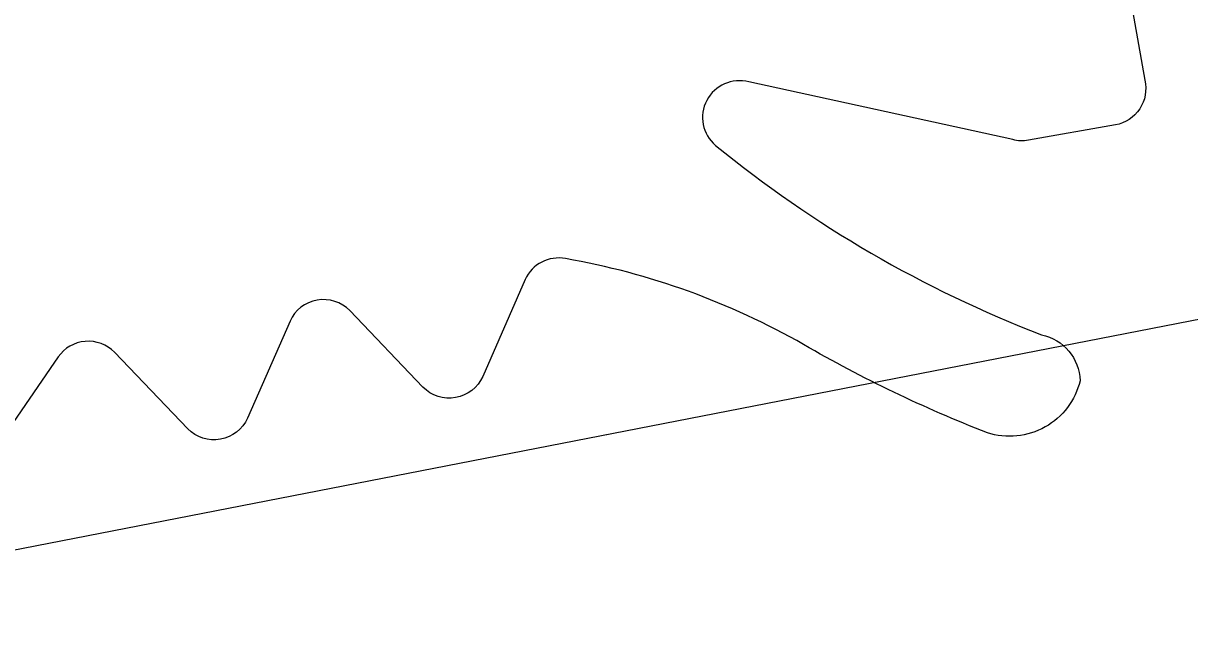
# Model space of a CAD drawing. Header units: millimetres. Extents: x -8417289 to 9420486, y 0 to 166066.
# Drawn here: x -196541.79 to -196532.11, y 105963.93 to 105969.03 of the extents above; entities that cross this region are included whole.
import ezdxf
from ezdxf import colors
from ezdxf.entities.mleader import LeaderData, LeaderLine
from ezdxf.math import Vec2, Vec3

# ---------------------------------------------------------------- set-up
doc = ezdxf.new("R2010")
doc.units = ezdxf.units.MM
doc.header["$MEASUREMENT"] = 0
doc.layers.get('0').update_dxf_attribs({"color": 250, "lineweight": 9})
for name, color, linetype, lineweight in [('_АР ТЕКСТ', 250, 'Continuous', 25), ('АР_Размеры', 175, 'Continuous', 9), ('АР_Сущ Несущая стена', 216, 'Continuous', 30)]:
    doc.layers.add(name, color=color, linetype=linetype, lineweight=lineweight)
doc.styles.add('ISOCPEUR', font='isocpeur.TTF')

# ---------------------------------------------------------------- blocks, each defined once
blk = doc.blocks.new('_DotSmall')
at = {"color": 0, "linetype": 'ByBlock', "const_width": 0.5}
blk.add_lwpolyline([(-0.0625, 0, 1), (0.0625, 0, 1)], format="xyb", close=True, dxfattribs=at)

msp = doc.modelspace()

# ---------------------------------------------------------------- linework, layer by layer
at = {"layer": 'АР_Размеры', "color": 5, "ltscale": 150}
msp.add_line((-194483.9919, 106365.9535), (-196545.1886, 105964.0043), dxfattribs=at)
msp.add_line((-194483.9919, 106365.9535), (-196545.1886, 105964.0043), dxfattribs=at)
msp.add_line((-194483.9919, 106365.9535), (-196545.1886, 105964.0043), dxfattribs=at)
msp.add_line((-194483.9919, 106365.9535), (-196545.1886, 105964.0043), dxfattribs=at)
msp.add_line((-194483.9919, 106365.9535), (-196545.1886, 105964.0043), dxfattribs=at)
msp.add_line((-194483.9919, 106365.9535), (-196545.1886, 105964.0043), dxfattribs=at)
msp.add_line((-194483.9919, 106365.9535), (-196545.1886, 105964.0043), dxfattribs=at)
msp.add_line((-194483.9919, 106365.9535), (-196545.1886, 105964.0043), dxfattribs=at)
msp.add_line((-194483.9919, 106365.9535), (-196545.1886, 105964.0043), dxfattribs=at)
msp.add_line((-194483.9919, 106365.9535), (-196545.1886, 105964.0043), dxfattribs=at)
msp.add_line((-194483.9919, 106365.9535), (-196545.1886, 105964.0043), dxfattribs=at)
msp.add_line((-194483.9919, 106365.9535), (-196545.1886, 105964.0043), dxfattribs=at)
msp.add_line((-194483.9919, 106365.9535), (-196545.1886, 105964.0043), dxfattribs=at)
msp.add_line((-194483.9919, 106365.9535), (-196545.1886, 105964.0043), dxfattribs=at)
msp.add_line((-194483.9919, 106365.9535), (-196545.1886, 105964.0043), dxfattribs=at)
msp.add_line((-194483.9919, 106365.9535), (-196545.1886, 105964.0043), dxfattribs=at)
msp.add_line((-194483.9919, 106365.9535), (-196545.1886, 105964.0043), dxfattribs=at)
msp.add_line((-194483.9919, 106365.9535), (-196545.1886, 105964.0043), dxfattribs=at)
msp.add_line((-194483.9919, 106365.9535), (-196545.1886, 105964.0043), dxfattribs=at)
msp.add_line((-194483.9919, 106365.9535), (-196545.1886, 105964.0043), dxfattribs=at)
msp.add_line((-194483.9919, 106365.9535), (-196545.1886, 105964.0043), dxfattribs=at)
msp.add_line((-194483.9919, 106365.9535), (-196545.1886, 105964.0043), dxfattribs=at)
msp.add_line((-194483.9919, 106365.9535), (-196545.1886, 105964.0043), dxfattribs=at)
msp.add_line((-194483.9919, 106365.9535), (-196545.1886, 105964.0043), dxfattribs=at)
msp.add_line((-194483.9919, 106365.9535), (-196545.1886, 105964.0043), dxfattribs=at)
msp.add_line((-194483.9919, 106365.9535), (-196545.1886, 105964.0043), dxfattribs=at)
msp.add_line((-194483.9919, 106365.9535), (-196545.1886, 105964.0043), dxfattribs=at)
msp.add_line((-194483.9919, 106365.9535), (-196545.1886, 105964.0043), dxfattribs=at)
msp.add_line((-194483.9919, 106365.9535), (-196545.1886, 105964.0043), dxfattribs=at)
msp.add_line((-194483.9919, 106365.9535), (-196545.1886, 105964.0043), dxfattribs=at)
msp.add_line((-194483.9919, 106365.9535), (-196545.1886, 105964.0043), dxfattribs=at)
msp.add_line((-194483.9919, 106365.9535), (-196545.1886, 105964.0043), dxfattribs=at)
msp.add_line((-194483.9919, 106365.9535), (-196545.1886, 105964.0043), dxfattribs=at)
msp.add_line((-194483.9919, 106365.9535), (-196545.1886, 105964.0043), dxfattribs=at)
msp.add_line((-194483.9919, 106365.9535), (-196545.1886, 105964.0043), dxfattribs=at)
msp.add_line((-194483.9919, 106365.9535), (-196545.1886, 105964.0043), dxfattribs=at)
msp.add_line((-194483.9919, 106365.9535), (-196545.1886, 105964.0043), dxfattribs=at)
msp.add_line((-194483.9919, 106365.9535), (-196545.1886, 105964.0043), dxfattribs=at)
msp.add_line((-194483.9919, 106365.9535), (-196545.1886, 105964.0043), dxfattribs=at)
msp.add_line((-194483.9919, 106365.9535), (-196545.1886, 105964.0043), dxfattribs=at)
msp.add_line((-194483.9919, 106365.9535), (-196545.1886, 105964.0043), dxfattribs=at)
msp.add_line((-194483.9919, 106365.9535), (-196545.1886, 105964.0043), dxfattribs=at)
msp.add_line((-194483.9919, 106365.9535), (-196545.1886, 105964.0043), dxfattribs=at)
msp.add_line((-194483.9919, 106365.9535), (-196545.1886, 105964.0043), dxfattribs=at)
msp.add_line((-194483.9919, 106365.9535), (-196545.1886, 105964.0043), dxfattribs=at)
msp.add_line((-194483.9919, 106365.9535), (-196545.1886, 105964.0043), dxfattribs=at)
msp.add_line((-194483.9919, 106365.9535), (-196545.1886, 105964.0043), dxfattribs=at)
msp.add_line((-194483.9919, 106365.9535), (-196545.1886, 105964.0043), dxfattribs=at)
msp.add_line((-194483.9919, 106365.9535), (-196545.1886, 105964.0043), dxfattribs=at)
msp.add_line((-194483.9919, 106365.9535), (-196545.1886, 105964.0043), dxfattribs=at)
msp.add_line((-194483.9919, 106365.9535), (-196545.1886, 105964.0043), dxfattribs=at)
msp.add_line((-194483.9919, 106365.9535), (-196545.1886, 105964.0043), dxfattribs=at)
msp.add_line((-194483.9919, 106365.9535), (-196545.1886, 105964.0043), dxfattribs=at)
msp.add_line((-194483.9919, 106365.9535), (-196545.1886, 105964.0043), dxfattribs=at)
msp.add_line((-194483.9919, 106365.9535), (-196545.1886, 105964.0043), dxfattribs=at)
msp.add_line((-194483.9919, 106365.9535), (-196545.1886, 105964.0043), dxfattribs=at)
msp.add_line((-194483.9919, 106365.9535), (-196545.1886, 105964.0043), dxfattribs=at)
msp.add_line((-194483.9919, 106365.9535), (-196545.1886, 105964.0043), dxfattribs=at)
at = {"layer": 'АР_Размеры', "color": 5, "lineweight": 0, "ltscale": 100, "transparency": 33554687}
msp.add_lwpolyline([(-196533.741, 105975.6378), (-196532.4856, 105968.5548, -0.430028), (-196532.7294, 105968.1841), (-196533.4497, 105968.0564, -0.109814), (-196533.5815, 105968.0621), (-196535.7713, 105968.5407, 0.800036), (-196536.0472, 105968.0139, 0.079083), (-196533.3425, 105966.441, -0.348803), (-196533.0221, 105966.0599, -0.436125), (-196533.7921, 105965.6278, -0.038423), (-196535.3162, 105966.3603, 0.086853), (-196537.2917, 105967.0742, 0.346763), (-196537.6265, 105966.9002), (-196537.979, 105966.0947, -0.527877), (-196538.4746, 105966.0069), (-196539.0825, 105966.6421, 0.527877), (-196539.5781, 105966.5543), (-196539.9306, 105965.7488, -0.527877), (-196540.4262, 105965.661), (-196541.0341, 105966.2962, 0.469739), (-196541.5017, 105966.2576), (-196542.5579, 105964.7182, -0.667984)], format="xyb", dxfattribs=at)
msp.add_lwpolyline([(-196533.741, 105975.6378), (-196532.4856, 105968.5548, -0.430028), (-196532.7294, 105968.1841), (-196533.4497, 105968.0564, -0.109814), (-196533.5815, 105968.0621), (-196535.7713, 105968.5407, 0.800036), (-196536.0472, 105968.0139, 0.079083), (-196533.3425, 105966.441, -0.348803), (-196533.0221, 105966.0599, -0.436125), (-196533.7921, 105965.6278, -0.038423), (-196535.3162, 105966.3603, 0.086853), (-196537.2917, 105967.0742, 0.346763), (-196537.6265, 105966.9002), (-196537.979, 105966.0947, -0.527877), (-196538.4746, 105966.0069), (-196539.0825, 105966.6421, 0.527877), (-196539.5781, 105966.5543), (-196539.9306, 105965.7488, -0.527877), (-196540.4262, 105965.661), (-196541.0341, 105966.2962, 0.469739), (-196541.5017, 105966.2576), (-196542.5579, 105964.7182, -0.667984)], format="xyb", dxfattribs=at)
msp.add_lwpolyline([(-196533.741, 105975.6378), (-196532.4856, 105968.5548, -0.430028), (-196532.7294, 105968.1841), (-196533.4497, 105968.0564, -0.109814), (-196533.5815, 105968.0621), (-196535.7713, 105968.5407, 0.800036), (-196536.0472, 105968.0139, 0.079083), (-196533.3425, 105966.441, -0.348803), (-196533.0221, 105966.0599, -0.436125), (-196533.7921, 105965.6278, -0.038423), (-196535.3162, 105966.3603, 0.086853), (-196537.2917, 105967.0742, 0.346763), (-196537.6265, 105966.9002), (-196537.979, 105966.0947, -0.527877), (-196538.4746, 105966.0069), (-196539.0825, 105966.6421, 0.527877), (-196539.5781, 105966.5543), (-196539.9306, 105965.7488, -0.527877), (-196540.4262, 105965.661), (-196541.0341, 105966.2962, 0.469739), (-196541.5017, 105966.2576), (-196542.5579, 105964.7182, -0.667984)], format="xyb", dxfattribs=at)
msp.add_lwpolyline([(-196533.741, 105975.6378), (-196532.4856, 105968.5548, -0.430028), (-196532.7294, 105968.1841), (-196533.4497, 105968.0564, -0.109814), (-196533.5815, 105968.0621), (-196535.7713, 105968.5407, 0.800036), (-196536.0472, 105968.0139, 0.079083), (-196533.3425, 105966.441, -0.348803), (-196533.0221, 105966.0599, -0.436125), (-196533.7921, 105965.6278, -0.038423), (-196535.3162, 105966.3603, 0.086853), (-196537.2917, 105967.0742, 0.346763), (-196537.6265, 105966.9002), (-196537.979, 105966.0947, -0.527877), (-196538.4746, 105966.0069), (-196539.0825, 105966.6421, 0.527877), (-196539.5781, 105966.5543), (-196539.9306, 105965.7488, -0.527877), (-196540.4262, 105965.661), (-196541.0341, 105966.2962, 0.469739), (-196541.5017, 105966.2576), (-196542.5579, 105964.7182, -0.667984)], format="xyb", dxfattribs=at)
msp.add_lwpolyline([(-196533.741, 105975.6378), (-196532.4856, 105968.5548, -0.430028), (-196532.7294, 105968.1841), (-196533.4497, 105968.0564, -0.109814), (-196533.5815, 105968.0621), (-196535.7713, 105968.5407, 0.800036), (-196536.0472, 105968.0139, 0.079083), (-196533.3425, 105966.441, -0.348803), (-196533.0221, 105966.0599, -0.436125), (-196533.7921, 105965.6278, -0.038423), (-196535.3162, 105966.3603, 0.086853), (-196537.2917, 105967.0742, 0.346763), (-196537.6265, 105966.9002), (-196537.979, 105966.0947, -0.527877), (-196538.4746, 105966.0069), (-196539.0825, 105966.6421, 0.527877), (-196539.5781, 105966.5543), (-196539.9306, 105965.7488, -0.527877), (-196540.4262, 105965.661), (-196541.0341, 105966.2962, 0.469739), (-196541.5017, 105966.2576), (-196542.5579, 105964.7182, -0.667984)], format="xyb", dxfattribs=at)
msp.add_lwpolyline([(-196533.741, 105975.6378), (-196532.4856, 105968.5548, -0.430028), (-196532.7294, 105968.1841), (-196533.4497, 105968.0564, -0.109814), (-196533.5815, 105968.0621), (-196535.7713, 105968.5407, 0.800036), (-196536.0472, 105968.0139, 0.079083), (-196533.3425, 105966.441, -0.348803), (-196533.0221, 105966.0599, -0.436125), (-196533.7921, 105965.6278, -0.038423), (-196535.3162, 105966.3603, 0.086853), (-196537.2917, 105967.0742, 0.346763), (-196537.6265, 105966.9002), (-196537.979, 105966.0947, -0.527877), (-196538.4746, 105966.0069), (-196539.0825, 105966.6421, 0.527877), (-196539.5781, 105966.5543), (-196539.9306, 105965.7488, -0.527877), (-196540.4262, 105965.661), (-196541.0341, 105966.2962, 0.469739), (-196541.5017, 105966.2576), (-196542.5579, 105964.7182, -0.667984)], format="xyb", dxfattribs=at)
msp.add_lwpolyline([(-196533.741, 105975.6378), (-196532.4856, 105968.5548, -0.430028), (-196532.7294, 105968.1841), (-196533.4497, 105968.0564, -0.109814), (-196533.5815, 105968.0621), (-196535.7713, 105968.5407, 0.800036), (-196536.0472, 105968.0139, 0.079083), (-196533.3425, 105966.441, -0.348803), (-196533.0221, 105966.0599, -0.436125), (-196533.7921, 105965.6278, -0.038423), (-196535.3162, 105966.3603, 0.086853), (-196537.2917, 105967.0742, 0.346763), (-196537.6265, 105966.9002), (-196537.979, 105966.0947, -0.527877), (-196538.4746, 105966.0069), (-196539.0825, 105966.6421, 0.527877), (-196539.5781, 105966.5543), (-196539.9306, 105965.7488, -0.527877), (-196540.4262, 105965.661), (-196541.0341, 105966.2962, 0.469739), (-196541.5017, 105966.2576), (-196542.5579, 105964.7182, -0.667984)], format="xyb", dxfattribs=at)
msp.add_lwpolyline([(-196533.741, 105975.6378), (-196532.4856, 105968.5548, -0.430028), (-196532.7294, 105968.1841), (-196533.4497, 105968.0564, -0.109814), (-196533.5815, 105968.0621), (-196535.7713, 105968.5407, 0.800036), (-196536.0472, 105968.0139, 0.079083), (-196533.3425, 105966.441, -0.348803), (-196533.0221, 105966.0599, -0.436125), (-196533.7921, 105965.6278, -0.038423), (-196535.3162, 105966.3603, 0.086853), (-196537.2917, 105967.0742, 0.346763), (-196537.6265, 105966.9002), (-196537.979, 105966.0947, -0.527877), (-196538.4746, 105966.0069), (-196539.0825, 105966.6421, 0.527877), (-196539.5781, 105966.5543), (-196539.9306, 105965.7488, -0.527877), (-196540.4262, 105965.661), (-196541.0341, 105966.2962, 0.469739), (-196541.5017, 105966.2576), (-196542.5579, 105964.7182, -0.667984)], format="xyb", dxfattribs=at)
msp.add_lwpolyline([(-196533.741, 105975.6378), (-196532.4856, 105968.5548, -0.430028), (-196532.7294, 105968.1841), (-196533.4497, 105968.0564, -0.109814), (-196533.5815, 105968.0621), (-196535.7713, 105968.5407, 0.800036), (-196536.0472, 105968.0139, 0.079083), (-196533.3425, 105966.441, -0.348803), (-196533.0221, 105966.0599, -0.436125), (-196533.7921, 105965.6278, -0.038423), (-196535.3162, 105966.3603, 0.086853), (-196537.2917, 105967.0742, 0.346763), (-196537.6265, 105966.9002), (-196537.979, 105966.0947, -0.527877), (-196538.4746, 105966.0069), (-196539.0825, 105966.6421, 0.527877), (-196539.5781, 105966.5543), (-196539.9306, 105965.7488, -0.527877), (-196540.4262, 105965.661), (-196541.0341, 105966.2962, 0.469739), (-196541.5017, 105966.2576), (-196542.5579, 105964.7182, -0.667984)], format="xyb", dxfattribs=at)
msp.add_lwpolyline([(-196533.741, 105975.6378), (-196532.4856, 105968.5548, -0.430028), (-196532.7294, 105968.1841), (-196533.4497, 105968.0564, -0.109814), (-196533.5815, 105968.0621), (-196535.7713, 105968.5407, 0.800036), (-196536.0472, 105968.0139, 0.079083), (-196533.3425, 105966.441, -0.348803), (-196533.0221, 105966.0599, -0.436125), (-196533.7921, 105965.6278, -0.038423), (-196535.3162, 105966.3603, 0.086853), (-196537.2917, 105967.0742, 0.346763), (-196537.6265, 105966.9002), (-196537.979, 105966.0947, -0.527877), (-196538.4746, 105966.0069), (-196539.0825, 105966.6421, 0.527877), (-196539.5781, 105966.5543), (-196539.9306, 105965.7488, -0.527877), (-196540.4262, 105965.661), (-196541.0341, 105966.2962, 0.469739), (-196541.5017, 105966.2576), (-196542.5579, 105964.7182, -0.667984)], format="xyb", dxfattribs=at)
msp.add_lwpolyline([(-196533.741, 105975.6378), (-196532.4856, 105968.5548, -0.430028), (-196532.7294, 105968.1841), (-196533.4497, 105968.0564, -0.109814), (-196533.5815, 105968.0621), (-196535.7713, 105968.5407, 0.800036), (-196536.0472, 105968.0139, 0.079083), (-196533.3425, 105966.441, -0.348803), (-196533.0221, 105966.0599, -0.436125), (-196533.7921, 105965.6278, -0.038423), (-196535.3162, 105966.3603, 0.086853), (-196537.2917, 105967.0742, 0.346763), (-196537.6265, 105966.9002), (-196537.979, 105966.0947, -0.527877), (-196538.4746, 105966.0069), (-196539.0825, 105966.6421, 0.527877), (-196539.5781, 105966.5543), (-196539.9306, 105965.7488, -0.527877), (-196540.4262, 105965.661), (-196541.0341, 105966.2962, 0.469739), (-196541.5017, 105966.2576), (-196542.5579, 105964.7182, -0.667984)], format="xyb", dxfattribs=at)
msp.add_lwpolyline([(-196533.741, 105975.6378), (-196532.4856, 105968.5548, -0.430028), (-196532.7294, 105968.1841), (-196533.4497, 105968.0564, -0.109814), (-196533.5815, 105968.0621), (-196535.7713, 105968.5407, 0.800036), (-196536.0472, 105968.0139, 0.079083), (-196533.3425, 105966.441, -0.348803), (-196533.0221, 105966.0599, -0.436125), (-196533.7921, 105965.6278, -0.038423), (-196535.3162, 105966.3603, 0.086853), (-196537.2917, 105967.0742, 0.346763), (-196537.6265, 105966.9002), (-196537.979, 105966.0947, -0.527877), (-196538.4746, 105966.0069), (-196539.0825, 105966.6421, 0.527877), (-196539.5781, 105966.5543), (-196539.9306, 105965.7488, -0.527877), (-196540.4262, 105965.661), (-196541.0341, 105966.2962, 0.469739), (-196541.5017, 105966.2576), (-196542.5579, 105964.7182, -0.667984)], format="xyb", dxfattribs=at)
msp.add_lwpolyline([(-196533.741, 105975.6378), (-196532.4856, 105968.5548, -0.430028), (-196532.7294, 105968.1841), (-196533.4497, 105968.0564, -0.109814), (-196533.5815, 105968.0621), (-196535.7713, 105968.5407, 0.800036), (-196536.0472, 105968.0139, 0.079083), (-196533.3425, 105966.441, -0.348803), (-196533.0221, 105966.0599, -0.436125), (-196533.7921, 105965.6278, -0.038423), (-196535.3162, 105966.3603, 0.086853), (-196537.2917, 105967.0742, 0.346763), (-196537.6265, 105966.9002), (-196537.979, 105966.0947, -0.527877), (-196538.4746, 105966.0069), (-196539.0825, 105966.6421, 0.527877), (-196539.5781, 105966.5543), (-196539.9306, 105965.7488, -0.527877), (-196540.4262, 105965.661), (-196541.0341, 105966.2962, 0.469739), (-196541.5017, 105966.2576), (-196542.5579, 105964.7182, -0.667984)], format="xyb", dxfattribs=at)
msp.add_lwpolyline([(-196533.741, 105975.6378), (-196532.4856, 105968.5548, -0.430028), (-196532.7294, 105968.1841), (-196533.4497, 105968.0564, -0.109814), (-196533.5815, 105968.0621), (-196535.7713, 105968.5407, 0.800036), (-196536.0472, 105968.0139, 0.079083), (-196533.3425, 105966.441, -0.348803), (-196533.0221, 105966.0599, -0.436125), (-196533.7921, 105965.6278, -0.038423), (-196535.3162, 105966.3603, 0.086853), (-196537.2917, 105967.0742, 0.346763), (-196537.6265, 105966.9002), (-196537.979, 105966.0947, -0.527877), (-196538.4746, 105966.0069), (-196539.0825, 105966.6421, 0.527877), (-196539.5781, 105966.5543), (-196539.9306, 105965.7488, -0.527877), (-196540.4262, 105965.661), (-196541.0341, 105966.2962, 0.469739), (-196541.5017, 105966.2576), (-196542.5579, 105964.7182, -0.667984)], format="xyb", dxfattribs=at)
msp.add_lwpolyline([(-196533.741, 105975.6378), (-196532.4856, 105968.5548, -0.430028), (-196532.7294, 105968.1841), (-196533.4497, 105968.0564, -0.109814), (-196533.5815, 105968.0621), (-196535.7713, 105968.5407, 0.800036), (-196536.0472, 105968.0139, 0.079083), (-196533.3425, 105966.441, -0.348803), (-196533.0221, 105966.0599, -0.436125), (-196533.7921, 105965.6278, -0.038423), (-196535.3162, 105966.3603, 0.086853), (-196537.2917, 105967.0742, 0.346763), (-196537.6265, 105966.9002), (-196537.979, 105966.0947, -0.527877), (-196538.4746, 105966.0069), (-196539.0825, 105966.6421, 0.527877), (-196539.5781, 105966.5543), (-196539.9306, 105965.7488, -0.527877), (-196540.4262, 105965.661), (-196541.0341, 105966.2962, 0.469739), (-196541.5017, 105966.2576), (-196542.5579, 105964.7182, -0.667984)], format="xyb", dxfattribs=at)
msp.add_lwpolyline([(-196533.741, 105975.6378), (-196532.4856, 105968.5548, -0.430028), (-196532.7294, 105968.1841), (-196533.4497, 105968.0564, -0.109814), (-196533.5815, 105968.0621), (-196535.7713, 105968.5407, 0.800036), (-196536.0472, 105968.0139, 0.079083), (-196533.3425, 105966.441, -0.348803), (-196533.0221, 105966.0599, -0.436125), (-196533.7921, 105965.6278, -0.038423), (-196535.3162, 105966.3603, 0.086853), (-196537.2917, 105967.0742, 0.346763), (-196537.6265, 105966.9002), (-196537.979, 105966.0947, -0.527877), (-196538.4746, 105966.0069), (-196539.0825, 105966.6421, 0.527877), (-196539.5781, 105966.5543), (-196539.9306, 105965.7488, -0.527877), (-196540.4262, 105965.661), (-196541.0341, 105966.2962, 0.469739), (-196541.5017, 105966.2576), (-196542.5579, 105964.7182, -0.667984)], format="xyb", dxfattribs=at)
msp.add_lwpolyline([(-196533.741, 105975.6378), (-196532.4856, 105968.5548, -0.430028), (-196532.7294, 105968.1841), (-196533.4497, 105968.0564, -0.109814), (-196533.5815, 105968.0621), (-196535.7713, 105968.5407, 0.800036), (-196536.0472, 105968.0139, 0.079083), (-196533.3425, 105966.441, -0.348803), (-196533.0221, 105966.0599, -0.436125), (-196533.7921, 105965.6278, -0.038423), (-196535.3162, 105966.3603, 0.086853), (-196537.2917, 105967.0742, 0.346763), (-196537.6265, 105966.9002), (-196537.979, 105966.0947, -0.527877), (-196538.4746, 105966.0069), (-196539.0825, 105966.6421, 0.527877), (-196539.5781, 105966.5543), (-196539.9306, 105965.7488, -0.527877), (-196540.4262, 105965.661), (-196541.0341, 105966.2962, 0.469739), (-196541.5017, 105966.2576), (-196542.5579, 105964.7182, -0.667984)], format="xyb", dxfattribs=at)
msp.add_lwpolyline([(-196533.741, 105975.6378), (-196532.4856, 105968.5548, -0.430028), (-196532.7294, 105968.1841), (-196533.4497, 105968.0564, -0.109814), (-196533.5815, 105968.0621), (-196535.7713, 105968.5407, 0.800036), (-196536.0472, 105968.0139, 0.079083), (-196533.3425, 105966.441, -0.348803), (-196533.0221, 105966.0599, -0.436125), (-196533.7921, 105965.6278, -0.038423), (-196535.3162, 105966.3603, 0.086853), (-196537.2917, 105967.0742, 0.346763), (-196537.6265, 105966.9002), (-196537.979, 105966.0947, -0.527877), (-196538.4746, 105966.0069), (-196539.0825, 105966.6421, 0.527877), (-196539.5781, 105966.5543), (-196539.9306, 105965.7488, -0.527877), (-196540.4262, 105965.661), (-196541.0341, 105966.2962, 0.469739), (-196541.5017, 105966.2576), (-196542.5579, 105964.7182, -0.667984)], format="xyb", dxfattribs=at)
msp.add_lwpolyline([(-196533.741, 105975.6378), (-196532.4856, 105968.5548, -0.430028), (-196532.7294, 105968.1841), (-196533.4497, 105968.0564, -0.109814), (-196533.5815, 105968.0621), (-196535.7713, 105968.5407, 0.800036), (-196536.0472, 105968.0139, 0.079083), (-196533.3425, 105966.441, -0.348803), (-196533.0221, 105966.0599, -0.436125), (-196533.7921, 105965.6278, -0.038423), (-196535.3162, 105966.3603, 0.086853), (-196537.2917, 105967.0742, 0.346763), (-196537.6265, 105966.9002), (-196537.979, 105966.0947, -0.527877), (-196538.4746, 105966.0069), (-196539.0825, 105966.6421, 0.527877), (-196539.5781, 105966.5543), (-196539.9306, 105965.7488, -0.527877), (-196540.4262, 105965.661), (-196541.0341, 105966.2962, 0.469739), (-196541.5017, 105966.2576), (-196542.5579, 105964.7182, -0.667984)], format="xyb", dxfattribs=at)
msp.add_lwpolyline([(-196533.741, 105975.6378), (-196532.4856, 105968.5548, -0.430028), (-196532.7294, 105968.1841), (-196533.4497, 105968.0564, -0.109814), (-196533.5815, 105968.0621), (-196535.7713, 105968.5407, 0.800036), (-196536.0472, 105968.0139, 0.079083), (-196533.3425, 105966.441, -0.348803), (-196533.0221, 105966.0599, -0.436125), (-196533.7921, 105965.6278, -0.038423), (-196535.3162, 105966.3603, 0.086853), (-196537.2917, 105967.0742, 0.346763), (-196537.6265, 105966.9002), (-196537.979, 105966.0947, -0.527877), (-196538.4746, 105966.0069), (-196539.0825, 105966.6421, 0.527877), (-196539.5781, 105966.5543), (-196539.9306, 105965.7488, -0.527877), (-196540.4262, 105965.661), (-196541.0341, 105966.2962, 0.469739), (-196541.5017, 105966.2576), (-196542.5579, 105964.7182, -0.667984)], format="xyb", dxfattribs=at)
msp.add_lwpolyline([(-196533.741, 105975.6378), (-196532.4856, 105968.5548, -0.430028), (-196532.7294, 105968.1841), (-196533.4497, 105968.0564, -0.109814), (-196533.5815, 105968.0621), (-196535.7713, 105968.5407, 0.800036), (-196536.0472, 105968.0139, 0.079083), (-196533.3425, 105966.441, -0.348803), (-196533.0221, 105966.0599, -0.436125), (-196533.7921, 105965.6278, -0.038423), (-196535.3162, 105966.3603, 0.086853), (-196537.2917, 105967.0742, 0.346763), (-196537.6265, 105966.9002), (-196537.979, 105966.0947, -0.527877), (-196538.4746, 105966.0069), (-196539.0825, 105966.6421, 0.527877), (-196539.5781, 105966.5543), (-196539.9306, 105965.7488, -0.527877), (-196540.4262, 105965.661), (-196541.0341, 105966.2962, 0.469739), (-196541.5017, 105966.2576), (-196542.5579, 105964.7182, -0.667984)], format="xyb", dxfattribs=at)
msp.add_lwpolyline([(-196533.741, 105975.6378), (-196532.4856, 105968.5548, -0.430028), (-196532.7294, 105968.1841), (-196533.4497, 105968.0564, -0.109814), (-196533.5815, 105968.0621), (-196535.7713, 105968.5407, 0.800036), (-196536.0472, 105968.0139, 0.079083), (-196533.3425, 105966.441, -0.348803), (-196533.0221, 105966.0599, -0.436125), (-196533.7921, 105965.6278, -0.038423), (-196535.3162, 105966.3603, 0.086853), (-196537.2917, 105967.0742, 0.346763), (-196537.6265, 105966.9002), (-196537.979, 105966.0947, -0.527877), (-196538.4746, 105966.0069), (-196539.0825, 105966.6421, 0.527877), (-196539.5781, 105966.5543), (-196539.9306, 105965.7488, -0.527877), (-196540.4262, 105965.661), (-196541.0341, 105966.2962, 0.469739), (-196541.5017, 105966.2576), (-196542.5579, 105964.7182, -0.667984)], format="xyb", dxfattribs=at)
msp.add_lwpolyline([(-196533.741, 105975.6378), (-196532.4856, 105968.5548, -0.430028), (-196532.7294, 105968.1841), (-196533.4497, 105968.0564, -0.109814), (-196533.5815, 105968.0621), (-196535.7713, 105968.5407, 0.800036), (-196536.0472, 105968.0139, 0.079083), (-196533.3425, 105966.441, -0.348803), (-196533.0221, 105966.0599, -0.436125), (-196533.7921, 105965.6278, -0.038423), (-196535.3162, 105966.3603, 0.086853), (-196537.2917, 105967.0742, 0.346763), (-196537.6265, 105966.9002), (-196537.979, 105966.0947, -0.527877), (-196538.4746, 105966.0069), (-196539.0825, 105966.6421, 0.527877), (-196539.5781, 105966.5543), (-196539.9306, 105965.7488, -0.527877), (-196540.4262, 105965.661), (-196541.0341, 105966.2962, 0.469739), (-196541.5017, 105966.2576), (-196542.5579, 105964.7182, -0.667984)], format="xyb", dxfattribs=at)
msp.add_lwpolyline([(-196533.741, 105975.6378), (-196532.4856, 105968.5548, -0.430028), (-196532.7294, 105968.1841), (-196533.4497, 105968.0564, -0.109814), (-196533.5815, 105968.0621), (-196535.7713, 105968.5407, 0.800036), (-196536.0472, 105968.0139, 0.079083), (-196533.3425, 105966.441, -0.348803), (-196533.0221, 105966.0599, -0.436125), (-196533.7921, 105965.6278, -0.038423), (-196535.3162, 105966.3603, 0.086853), (-196537.2917, 105967.0742, 0.346763), (-196537.6265, 105966.9002), (-196537.979, 105966.0947, -0.527877), (-196538.4746, 105966.0069), (-196539.0825, 105966.6421, 0.527877), (-196539.5781, 105966.5543), (-196539.9306, 105965.7488, -0.527877), (-196540.4262, 105965.661), (-196541.0341, 105966.2962, 0.469739), (-196541.5017, 105966.2576), (-196542.5579, 105964.7182, -0.667984)], format="xyb", dxfattribs=at)
msp.add_lwpolyline([(-196533.741, 105975.6378), (-196532.4856, 105968.5548, -0.430028), (-196532.7294, 105968.1841), (-196533.4497, 105968.0564, -0.109814), (-196533.5815, 105968.0621), (-196535.7713, 105968.5407, 0.800036), (-196536.0472, 105968.0139, 0.079083), (-196533.3425, 105966.441, -0.348803), (-196533.0221, 105966.0599, -0.436125), (-196533.7921, 105965.6278, -0.038423), (-196535.3162, 105966.3603, 0.086853), (-196537.2917, 105967.0742, 0.346763), (-196537.6265, 105966.9002), (-196537.979, 105966.0947, -0.527877), (-196538.4746, 105966.0069), (-196539.0825, 105966.6421, 0.527877), (-196539.5781, 105966.5543), (-196539.9306, 105965.7488, -0.527877), (-196540.4262, 105965.661), (-196541.0341, 105966.2962, 0.469739), (-196541.5017, 105966.2576), (-196542.5579, 105964.7182, -0.667984)], format="xyb", dxfattribs=at)
msp.add_lwpolyline([(-196533.741, 105975.6378), (-196532.4856, 105968.5548, -0.430028), (-196532.7294, 105968.1841), (-196533.4497, 105968.0564, -0.109814), (-196533.5815, 105968.0621), (-196535.7713, 105968.5407, 0.800036), (-196536.0472, 105968.0139, 0.079083), (-196533.3425, 105966.441, -0.348803), (-196533.0221, 105966.0599, -0.436125), (-196533.7921, 105965.6278, -0.038423), (-196535.3162, 105966.3603, 0.086853), (-196537.2917, 105967.0742, 0.346763), (-196537.6265, 105966.9002), (-196537.979, 105966.0947, -0.527877), (-196538.4746, 105966.0069), (-196539.0825, 105966.6421, 0.527877), (-196539.5781, 105966.5543), (-196539.9306, 105965.7488, -0.527877), (-196540.4262, 105965.661), (-196541.0341, 105966.2962, 0.469739), (-196541.5017, 105966.2576), (-196542.5579, 105964.7182, -0.667984)], format="xyb", dxfattribs=at)
msp.add_lwpolyline([(-196533.741, 105975.6378), (-196532.4856, 105968.5548, -0.430028), (-196532.7294, 105968.1841), (-196533.4497, 105968.0564, -0.109814), (-196533.5815, 105968.0621), (-196535.7713, 105968.5407, 0.800036), (-196536.0472, 105968.0139, 0.079083), (-196533.3425, 105966.441, -0.348803), (-196533.0221, 105966.0599, -0.436125), (-196533.7921, 105965.6278, -0.038423), (-196535.3162, 105966.3603, 0.086853), (-196537.2917, 105967.0742, 0.346763), (-196537.6265, 105966.9002), (-196537.979, 105966.0947, -0.527877), (-196538.4746, 105966.0069), (-196539.0825, 105966.6421, 0.527877), (-196539.5781, 105966.5543), (-196539.9306, 105965.7488, -0.527877), (-196540.4262, 105965.661), (-196541.0341, 105966.2962, 0.469739), (-196541.5017, 105966.2576), (-196542.5579, 105964.7182, -0.667984)], format="xyb", dxfattribs=at)
msp.add_lwpolyline([(-196533.741, 105975.6378), (-196532.4856, 105968.5548, -0.430028), (-196532.7294, 105968.1841), (-196533.4497, 105968.0564, -0.109814), (-196533.5815, 105968.0621), (-196535.7713, 105968.5407, 0.800036), (-196536.0472, 105968.0139, 0.079083), (-196533.3425, 105966.441, -0.348803), (-196533.0221, 105966.0599, -0.436125), (-196533.7921, 105965.6278, -0.038423), (-196535.3162, 105966.3603, 0.086853), (-196537.2917, 105967.0742, 0.346763), (-196537.6265, 105966.9002), (-196537.979, 105966.0947, -0.527877), (-196538.4746, 105966.0069), (-196539.0825, 105966.6421, 0.527877), (-196539.5781, 105966.5543), (-196539.9306, 105965.7488, -0.527877), (-196540.4262, 105965.661), (-196541.0341, 105966.2962, 0.469739), (-196541.5017, 105966.2576), (-196542.5579, 105964.7182, -0.667984)], format="xyb", dxfattribs=at)
msp.add_lwpolyline([(-196533.741, 105975.6378), (-196532.4856, 105968.5548, -0.430028), (-196532.7294, 105968.1841), (-196533.4497, 105968.0564, -0.109814), (-196533.5815, 105968.0621), (-196535.7713, 105968.5407, 0.800036), (-196536.0472, 105968.0139, 0.079083), (-196533.3425, 105966.441, -0.348803), (-196533.0221, 105966.0599, -0.436125), (-196533.7921, 105965.6278, -0.038423), (-196535.3162, 105966.3603, 0.086853), (-196537.2917, 105967.0742, 0.346763), (-196537.6265, 105966.9002), (-196537.979, 105966.0947, -0.527877), (-196538.4746, 105966.0069), (-196539.0825, 105966.6421, 0.527877), (-196539.5781, 105966.5543), (-196539.9306, 105965.7488, -0.527877), (-196540.4262, 105965.661), (-196541.0341, 105966.2962, 0.469739), (-196541.5017, 105966.2576), (-196542.5579, 105964.7182, -0.667984)], format="xyb", dxfattribs=at)
msp.add_lwpolyline([(-196533.741, 105975.6378), (-196532.4856, 105968.5548, -0.430028), (-196532.7294, 105968.1841), (-196533.4497, 105968.0564, -0.109814), (-196533.5815, 105968.0621), (-196535.7713, 105968.5407, 0.800036), (-196536.0472, 105968.0139, 0.079083), (-196533.3425, 105966.441, -0.348803), (-196533.0221, 105966.0599, -0.436125), (-196533.7921, 105965.6278, -0.038423), (-196535.3162, 105966.3603, 0.086853), (-196537.2917, 105967.0742, 0.346763), (-196537.6265, 105966.9002), (-196537.979, 105966.0947, -0.527877), (-196538.4746, 105966.0069), (-196539.0825, 105966.6421, 0.527877), (-196539.5781, 105966.5543), (-196539.9306, 105965.7488, -0.527877), (-196540.4262, 105965.661), (-196541.0341, 105966.2962, 0.469739), (-196541.5017, 105966.2576), (-196542.5579, 105964.7182, -0.667984)], format="xyb", dxfattribs=at)
msp.add_lwpolyline([(-196533.741, 105975.6378), (-196532.4856, 105968.5548, -0.430028), (-196532.7294, 105968.1841), (-196533.4497, 105968.0564, -0.109814), (-196533.5815, 105968.0621), (-196535.7713, 105968.5407, 0.800036), (-196536.0472, 105968.0139, 0.079083), (-196533.3425, 105966.441, -0.348803), (-196533.0221, 105966.0599, -0.436125), (-196533.7921, 105965.6278, -0.038423), (-196535.3162, 105966.3603, 0.086853), (-196537.2917, 105967.0742, 0.346763), (-196537.6265, 105966.9002), (-196537.979, 105966.0947, -0.527877), (-196538.4746, 105966.0069), (-196539.0825, 105966.6421, 0.527877), (-196539.5781, 105966.5543), (-196539.9306, 105965.7488, -0.527877), (-196540.4262, 105965.661), (-196541.0341, 105966.2962, 0.469739), (-196541.5017, 105966.2576), (-196542.5579, 105964.7182, -0.667984)], format="xyb", dxfattribs=at)
msp.add_lwpolyline([(-196533.741, 105975.6378), (-196532.4856, 105968.5548, -0.430028), (-196532.7294, 105968.1841), (-196533.4497, 105968.0564, -0.109814), (-196533.5815, 105968.0621), (-196535.7713, 105968.5407, 0.800036), (-196536.0472, 105968.0139, 0.079083), (-196533.3425, 105966.441, -0.348803), (-196533.0221, 105966.0599, -0.436125), (-196533.7921, 105965.6278, -0.038423), (-196535.3162, 105966.3603, 0.086853), (-196537.2917, 105967.0742, 0.346763), (-196537.6265, 105966.9002), (-196537.979, 105966.0947, -0.527877), (-196538.4746, 105966.0069), (-196539.0825, 105966.6421, 0.527877), (-196539.5781, 105966.5543), (-196539.9306, 105965.7488, -0.527877), (-196540.4262, 105965.661), (-196541.0341, 105966.2962, 0.469739), (-196541.5017, 105966.2576), (-196542.5579, 105964.7182, -0.667984)], format="xyb", dxfattribs=at)
msp.add_lwpolyline([(-196533.741, 105975.6378), (-196532.4856, 105968.5548, -0.430028), (-196532.7294, 105968.1841), (-196533.4497, 105968.0564, -0.109814), (-196533.5815, 105968.0621), (-196535.7713, 105968.5407, 0.800036), (-196536.0472, 105968.0139, 0.079083), (-196533.3425, 105966.441, -0.348803), (-196533.0221, 105966.0599, -0.436125), (-196533.7921, 105965.6278, -0.038423), (-196535.3162, 105966.3603, 0.086853), (-196537.2917, 105967.0742, 0.346763), (-196537.6265, 105966.9002), (-196537.979, 105966.0947, -0.527877), (-196538.4746, 105966.0069), (-196539.0825, 105966.6421, 0.527877), (-196539.5781, 105966.5543), (-196539.9306, 105965.7488, -0.527877), (-196540.4262, 105965.661), (-196541.0341, 105966.2962, 0.469739), (-196541.5017, 105966.2576), (-196542.5579, 105964.7182, -0.667984)], format="xyb", dxfattribs=at)
msp.add_lwpolyline([(-196533.741, 105975.6378), (-196532.4856, 105968.5548, -0.430028), (-196532.7294, 105968.1841), (-196533.4497, 105968.0564, -0.109814), (-196533.5815, 105968.0621), (-196535.7713, 105968.5407, 0.800036), (-196536.0472, 105968.0139, 0.079083), (-196533.3425, 105966.441, -0.348803), (-196533.0221, 105966.0599, -0.436125), (-196533.7921, 105965.6278, -0.038423), (-196535.3162, 105966.3603, 0.086853), (-196537.2917, 105967.0742, 0.346763), (-196537.6265, 105966.9002), (-196537.979, 105966.0947, -0.527877), (-196538.4746, 105966.0069), (-196539.0825, 105966.6421, 0.527877), (-196539.5781, 105966.5543), (-196539.9306, 105965.7488, -0.527877), (-196540.4262, 105965.661), (-196541.0341, 105966.2962, 0.469739), (-196541.5017, 105966.2576), (-196542.5579, 105964.7182, -0.667984)], format="xyb", dxfattribs=at)
msp.add_lwpolyline([(-196533.741, 105975.6378), (-196532.4856, 105968.5548, -0.430028), (-196532.7294, 105968.1841), (-196533.4497, 105968.0564, -0.109814), (-196533.5815, 105968.0621), (-196535.7713, 105968.5407, 0.800036), (-196536.0472, 105968.0139, 0.079083), (-196533.3425, 105966.441, -0.348803), (-196533.0221, 105966.0599, -0.436125), (-196533.7921, 105965.6278, -0.038423), (-196535.3162, 105966.3603, 0.086853), (-196537.2917, 105967.0742, 0.346763), (-196537.6265, 105966.9002), (-196537.979, 105966.0947, -0.527877), (-196538.4746, 105966.0069), (-196539.0825, 105966.6421, 0.527877), (-196539.5781, 105966.5543), (-196539.9306, 105965.7488, -0.527877), (-196540.4262, 105965.661), (-196541.0341, 105966.2962, 0.469739), (-196541.5017, 105966.2576), (-196542.5579, 105964.7182, -0.667984)], format="xyb", dxfattribs=at)
msp.add_lwpolyline([(-196533.741, 105975.6378), (-196532.4856, 105968.5548, -0.430028), (-196532.7294, 105968.1841), (-196533.4497, 105968.0564, -0.109814), (-196533.5815, 105968.0621), (-196535.7713, 105968.5407, 0.800036), (-196536.0472, 105968.0139, 0.079083), (-196533.3425, 105966.441, -0.348803), (-196533.0221, 105966.0599, -0.436125), (-196533.7921, 105965.6278, -0.038423), (-196535.3162, 105966.3603, 0.086853), (-196537.2917, 105967.0742, 0.346763), (-196537.6265, 105966.9002), (-196537.979, 105966.0947, -0.527877), (-196538.4746, 105966.0069), (-196539.0825, 105966.6421, 0.527877), (-196539.5781, 105966.5543), (-196539.9306, 105965.7488, -0.527877), (-196540.4262, 105965.661), (-196541.0341, 105966.2962, 0.469739), (-196541.5017, 105966.2576), (-196542.5579, 105964.7182, -0.667984)], format="xyb", dxfattribs=at)
msp.add_lwpolyline([(-196533.741, 105975.6378), (-196532.4856, 105968.5548, -0.430028), (-196532.7294, 105968.1841), (-196533.4497, 105968.0564, -0.109814), (-196533.5815, 105968.0621), (-196535.7713, 105968.5407, 0.800036), (-196536.0472, 105968.0139, 0.079083), (-196533.3425, 105966.441, -0.348803), (-196533.0221, 105966.0599, -0.436125), (-196533.7921, 105965.6278, -0.038423), (-196535.3162, 105966.3603, 0.086853), (-196537.2917, 105967.0742, 0.346763), (-196537.6265, 105966.9002), (-196537.979, 105966.0947, -0.527877), (-196538.4746, 105966.0069), (-196539.0825, 105966.6421, 0.527877), (-196539.5781, 105966.5543), (-196539.9306, 105965.7488, -0.527877), (-196540.4262, 105965.661), (-196541.0341, 105966.2962, 0.469739), (-196541.5017, 105966.2576), (-196542.5579, 105964.7182, -0.667984)], format="xyb", dxfattribs=at)
msp.add_lwpolyline([(-196533.741, 105975.6378), (-196532.4856, 105968.5548, -0.430028), (-196532.7294, 105968.1841), (-196533.4497, 105968.0564, -0.109814), (-196533.5815, 105968.0621), (-196535.7713, 105968.5407, 0.800036), (-196536.0472, 105968.0139, 0.079083), (-196533.3425, 105966.441, -0.348803), (-196533.0221, 105966.0599, -0.436125), (-196533.7921, 105965.6278, -0.038423), (-196535.3162, 105966.3603, 0.086853), (-196537.2917, 105967.0742, 0.346763), (-196537.6265, 105966.9002), (-196537.979, 105966.0947, -0.527877), (-196538.4746, 105966.0069), (-196539.0825, 105966.6421, 0.527877), (-196539.5781, 105966.5543), (-196539.9306, 105965.7488, -0.527877), (-196540.4262, 105965.661), (-196541.0341, 105966.2962, 0.469739), (-196541.5017, 105966.2576), (-196542.5579, 105964.7182, -0.667984)], format="xyb", dxfattribs=at)
msp.add_lwpolyline([(-196533.741, 105975.6378), (-196532.4856, 105968.5548, -0.430028), (-196532.7294, 105968.1841), (-196533.4497, 105968.0564, -0.109814), (-196533.5815, 105968.0621), (-196535.7713, 105968.5407, 0.800036), (-196536.0472, 105968.0139, 0.079083), (-196533.3425, 105966.441, -0.348803), (-196533.0221, 105966.0599, -0.436125), (-196533.7921, 105965.6278, -0.038423), (-196535.3162, 105966.3603, 0.086853), (-196537.2917, 105967.0742, 0.346763), (-196537.6265, 105966.9002), (-196537.979, 105966.0947, -0.527877), (-196538.4746, 105966.0069), (-196539.0825, 105966.6421, 0.527877), (-196539.5781, 105966.5543), (-196539.9306, 105965.7488, -0.527877), (-196540.4262, 105965.661), (-196541.0341, 105966.2962, 0.469739), (-196541.5017, 105966.2576), (-196542.5579, 105964.7182, -0.667984)], format="xyb", dxfattribs=at)
msp.add_lwpolyline([(-196533.741, 105975.6378), (-196532.4856, 105968.5548, -0.430028), (-196532.7294, 105968.1841), (-196533.4497, 105968.0564, -0.109814), (-196533.5815, 105968.0621), (-196535.7713, 105968.5407, 0.800036), (-196536.0472, 105968.0139, 0.079083), (-196533.3425, 105966.441, -0.348803), (-196533.0221, 105966.0599, -0.436125), (-196533.7921, 105965.6278, -0.038423), (-196535.3162, 105966.3603, 0.086853), (-196537.2917, 105967.0742, 0.346763), (-196537.6265, 105966.9002), (-196537.979, 105966.0947, -0.527877), (-196538.4746, 105966.0069), (-196539.0825, 105966.6421, 0.527877), (-196539.5781, 105966.5543), (-196539.9306, 105965.7488, -0.527877), (-196540.4262, 105965.661), (-196541.0341, 105966.2962, 0.469739), (-196541.5017, 105966.2576), (-196542.5579, 105964.7182, -0.667984)], format="xyb", dxfattribs=at)
msp.add_lwpolyline([(-196533.741, 105975.6378), (-196532.4856, 105968.5548, -0.430028), (-196532.7294, 105968.1841), (-196533.4497, 105968.0564, -0.109814), (-196533.5815, 105968.0621), (-196535.7713, 105968.5407, 0.800036), (-196536.0472, 105968.0139, 0.079083), (-196533.3425, 105966.441, -0.348803), (-196533.0221, 105966.0599, -0.436125), (-196533.7921, 105965.6278, -0.038423), (-196535.3162, 105966.3603, 0.086853), (-196537.2917, 105967.0742, 0.346763), (-196537.6265, 105966.9002), (-196537.979, 105966.0947, -0.527877), (-196538.4746, 105966.0069), (-196539.0825, 105966.6421, 0.527877), (-196539.5781, 105966.5543), (-196539.9306, 105965.7488, -0.527877), (-196540.4262, 105965.661), (-196541.0341, 105966.2962, 0.469739), (-196541.5017, 105966.2576), (-196542.5579, 105964.7182, -0.667984)], format="xyb", dxfattribs=at)
msp.add_lwpolyline([(-196533.741, 105975.6378), (-196532.4856, 105968.5548, -0.430028), (-196532.7294, 105968.1841), (-196533.4497, 105968.0564, -0.109814), (-196533.5815, 105968.0621), (-196535.7713, 105968.5407, 0.800036), (-196536.0472, 105968.0139, 0.079083), (-196533.3425, 105966.441, -0.348803), (-196533.0221, 105966.0599, -0.436125), (-196533.7921, 105965.6278, -0.038423), (-196535.3162, 105966.3603, 0.086853), (-196537.2917, 105967.0742, 0.346763), (-196537.6265, 105966.9002), (-196537.979, 105966.0947, -0.527877), (-196538.4746, 105966.0069), (-196539.0825, 105966.6421, 0.527877), (-196539.5781, 105966.5543), (-196539.9306, 105965.7488, -0.527877), (-196540.4262, 105965.661), (-196541.0341, 105966.2962, 0.469739), (-196541.5017, 105966.2576), (-196542.5579, 105964.7182, -0.667984)], format="xyb", dxfattribs=at)
msp.add_lwpolyline([(-196533.741, 105975.6378), (-196532.4856, 105968.5548, -0.430028), (-196532.7294, 105968.1841), (-196533.4497, 105968.0564, -0.109814), (-196533.5815, 105968.0621), (-196535.7713, 105968.5407, 0.800036), (-196536.0472, 105968.0139, 0.079083), (-196533.3425, 105966.441, -0.348803), (-196533.0221, 105966.0599, -0.436125), (-196533.7921, 105965.6278, -0.038423), (-196535.3162, 105966.3603, 0.086853), (-196537.2917, 105967.0742, 0.346763), (-196537.6265, 105966.9002), (-196537.979, 105966.0947, -0.527877), (-196538.4746, 105966.0069), (-196539.0825, 105966.6421, 0.527877), (-196539.5781, 105966.5543), (-196539.9306, 105965.7488, -0.527877), (-196540.4262, 105965.661), (-196541.0341, 105966.2962, 0.469739), (-196541.5017, 105966.2576), (-196542.5579, 105964.7182, -0.667984)], format="xyb", dxfattribs=at)
msp.add_lwpolyline([(-196533.741, 105975.6378), (-196532.4856, 105968.5548, -0.430028), (-196532.7294, 105968.1841), (-196533.4497, 105968.0564, -0.109814), (-196533.5815, 105968.0621), (-196535.7713, 105968.5407, 0.800036), (-196536.0472, 105968.0139, 0.079083), (-196533.3425, 105966.441, -0.348803), (-196533.0221, 105966.0599, -0.436125), (-196533.7921, 105965.6278, -0.038423), (-196535.3162, 105966.3603, 0.086853), (-196537.2917, 105967.0742, 0.346763), (-196537.6265, 105966.9002), (-196537.979, 105966.0947, -0.527877), (-196538.4746, 105966.0069), (-196539.0825, 105966.6421, 0.527877), (-196539.5781, 105966.5543), (-196539.9306, 105965.7488, -0.527877), (-196540.4262, 105965.661), (-196541.0341, 105966.2962, 0.469739), (-196541.5017, 105966.2576), (-196542.5579, 105964.7182, -0.667984)], format="xyb", dxfattribs=at)
msp.add_lwpolyline([(-196533.741, 105975.6378), (-196532.4856, 105968.5548, -0.430028), (-196532.7294, 105968.1841), (-196533.4497, 105968.0564, -0.109814), (-196533.5815, 105968.0621), (-196535.7713, 105968.5407, 0.800036), (-196536.0472, 105968.0139, 0.079083), (-196533.3425, 105966.441, -0.348803), (-196533.0221, 105966.0599, -0.436125), (-196533.7921, 105965.6278, -0.038423), (-196535.3162, 105966.3603, 0.086853), (-196537.2917, 105967.0742, 0.346763), (-196537.6265, 105966.9002), (-196537.979, 105966.0947, -0.527877), (-196538.4746, 105966.0069), (-196539.0825, 105966.6421, 0.527877), (-196539.5781, 105966.5543), (-196539.9306, 105965.7488, -0.527877), (-196540.4262, 105965.661), (-196541.0341, 105966.2962, 0.469739), (-196541.5017, 105966.2576), (-196542.5579, 105964.7182, -0.667984)], format="xyb", dxfattribs=at)
msp.add_lwpolyline([(-196533.741, 105975.6378), (-196532.4856, 105968.5548, -0.430028), (-196532.7294, 105968.1841), (-196533.4497, 105968.0564, -0.109814), (-196533.5815, 105968.0621), (-196535.7713, 105968.5407, 0.800036), (-196536.0472, 105968.0139, 0.079083), (-196533.3425, 105966.441, -0.348803), (-196533.0221, 105966.0599, -0.436125), (-196533.7921, 105965.6278, -0.038423), (-196535.3162, 105966.3603, 0.086853), (-196537.2917, 105967.0742, 0.346763), (-196537.6265, 105966.9002), (-196537.979, 105966.0947, -0.527877), (-196538.4746, 105966.0069), (-196539.0825, 105966.6421, 0.527877), (-196539.5781, 105966.5543), (-196539.9306, 105965.7488, -0.527877), (-196540.4262, 105965.661), (-196541.0341, 105966.2962, 0.469739), (-196541.5017, 105966.2576), (-196542.5579, 105964.7182, -0.667984)], format="xyb", dxfattribs=at)
msp.add_lwpolyline([(-196533.741, 105975.6378), (-196532.4856, 105968.5548, -0.430028), (-196532.7294, 105968.1841), (-196533.4497, 105968.0564, -0.109814), (-196533.5815, 105968.0621), (-196535.7713, 105968.5407, 0.800036), (-196536.0472, 105968.0139, 0.079083), (-196533.3425, 105966.441, -0.348803), (-196533.0221, 105966.0599, -0.436125), (-196533.7921, 105965.6278, -0.038423), (-196535.3162, 105966.3603, 0.086853), (-196537.2917, 105967.0742, 0.346763), (-196537.6265, 105966.9002), (-196537.979, 105966.0947, -0.527877), (-196538.4746, 105966.0069), (-196539.0825, 105966.6421, 0.527877), (-196539.5781, 105966.5543), (-196539.9306, 105965.7488, -0.527877), (-196540.4262, 105965.661), (-196541.0341, 105966.2962, 0.469739), (-196541.5017, 105966.2576), (-196542.5579, 105964.7182, -0.667984)], format="xyb", dxfattribs=at)
msp.add_lwpolyline([(-196533.741, 105975.6378), (-196532.4856, 105968.5548, -0.430028), (-196532.7294, 105968.1841), (-196533.4497, 105968.0564, -0.109814), (-196533.5815, 105968.0621), (-196535.7713, 105968.5407, 0.800036), (-196536.0472, 105968.0139, 0.079083), (-196533.3425, 105966.441, -0.348803), (-196533.0221, 105966.0599, -0.436125), (-196533.7921, 105965.6278, -0.038423), (-196535.3162, 105966.3603, 0.086853), (-196537.2917, 105967.0742, 0.346763), (-196537.6265, 105966.9002), (-196537.979, 105966.0947, -0.527877), (-196538.4746, 105966.0069), (-196539.0825, 105966.6421, 0.527877), (-196539.5781, 105966.5543), (-196539.9306, 105965.7488, -0.527877), (-196540.4262, 105965.661), (-196541.0341, 105966.2962, 0.469739), (-196541.5017, 105966.2576), (-196542.5579, 105964.7182, -0.667984)], format="xyb", dxfattribs=at)
msp.add_lwpolyline([(-196533.741, 105975.6378), (-196532.4856, 105968.5548, -0.430028), (-196532.7294, 105968.1841), (-196533.4497, 105968.0564, -0.109814), (-196533.5815, 105968.0621), (-196535.7713, 105968.5407, 0.800036), (-196536.0472, 105968.0139, 0.079083), (-196533.3425, 105966.441, -0.348803), (-196533.0221, 105966.0599, -0.436125), (-196533.7921, 105965.6278, -0.038423), (-196535.3162, 105966.3603, 0.086853), (-196537.2917, 105967.0742, 0.346763), (-196537.6265, 105966.9002), (-196537.979, 105966.0947, -0.527877), (-196538.4746, 105966.0069), (-196539.0825, 105966.6421, 0.527877), (-196539.5781, 105966.5543), (-196539.9306, 105965.7488, -0.527877), (-196540.4262, 105965.661), (-196541.0341, 105966.2962, 0.469739), (-196541.5017, 105966.2576), (-196542.5579, 105964.7182, -0.667984)], format="xyb", dxfattribs=at)
msp.add_lwpolyline([(-196533.741, 105975.6378), (-196532.4856, 105968.5548, -0.430028), (-196532.7294, 105968.1841), (-196533.4497, 105968.0564, -0.109814), (-196533.5815, 105968.0621), (-196535.7713, 105968.5407, 0.800036), (-196536.0472, 105968.0139, 0.079083), (-196533.3425, 105966.441, -0.348803), (-196533.0221, 105966.0599, -0.436125), (-196533.7921, 105965.6278, -0.038423), (-196535.3162, 105966.3603, 0.086853), (-196537.2917, 105967.0742, 0.346763), (-196537.6265, 105966.9002), (-196537.979, 105966.0947, -0.527877), (-196538.4746, 105966.0069), (-196539.0825, 105966.6421, 0.527877), (-196539.5781, 105966.5543), (-196539.9306, 105965.7488, -0.527877), (-196540.4262, 105965.661), (-196541.0341, 105966.2962, 0.469739), (-196541.5017, 105966.2576), (-196542.5579, 105964.7182, -0.667984)], format="xyb", dxfattribs=at)
msp.add_lwpolyline([(-196533.741, 105975.6378), (-196532.4856, 105968.5548, -0.430028), (-196532.7294, 105968.1841), (-196533.4497, 105968.0564, -0.109814), (-196533.5815, 105968.0621), (-196535.7713, 105968.5407, 0.800036), (-196536.0472, 105968.0139, 0.079083), (-196533.3425, 105966.441, -0.348803), (-196533.0221, 105966.0599, -0.436125), (-196533.7921, 105965.6278, -0.038423), (-196535.3162, 105966.3603, 0.086853), (-196537.2917, 105967.0742, 0.346763), (-196537.6265, 105966.9002), (-196537.979, 105966.0947, -0.527877), (-196538.4746, 105966.0069), (-196539.0825, 105966.6421, 0.527877), (-196539.5781, 105966.5543), (-196539.9306, 105965.7488, -0.527877), (-196540.4262, 105965.661), (-196541.0341, 105966.2962, 0.469739), (-196541.5017, 105966.2576), (-196542.5579, 105964.7182, -0.667984)], format="xyb", dxfattribs=at)
msp.add_lwpolyline([(-196533.741, 105975.6378), (-196532.4856, 105968.5548, -0.430028), (-196532.7294, 105968.1841), (-196533.4497, 105968.0564, -0.109814), (-196533.5815, 105968.0621), (-196535.7713, 105968.5407, 0.800036), (-196536.0472, 105968.0139, 0.079083), (-196533.3425, 105966.441, -0.348803), (-196533.0221, 105966.0599, -0.436125), (-196533.7921, 105965.6278, -0.038423), (-196535.3162, 105966.3603, 0.086853), (-196537.2917, 105967.0742, 0.346763), (-196537.6265, 105966.9002), (-196537.979, 105966.0947, -0.527877), (-196538.4746, 105966.0069), (-196539.0825, 105966.6421, 0.527877), (-196539.5781, 105966.5543), (-196539.9306, 105965.7488, -0.527877), (-196540.4262, 105965.661), (-196541.0341, 105966.2962, 0.469739), (-196541.5017, 105966.2576), (-196542.5579, 105964.7182, -0.667984)], format="xyb", dxfattribs=at)
msp.add_lwpolyline([(-196533.741, 105975.6378), (-196532.4856, 105968.5548, -0.430028), (-196532.7294, 105968.1841), (-196533.4497, 105968.0564, -0.109814), (-196533.5815, 105968.0621), (-196535.7713, 105968.5407, 0.800036), (-196536.0472, 105968.0139, 0.079083), (-196533.3425, 105966.441, -0.348803), (-196533.0221, 105966.0599, -0.436125), (-196533.7921, 105965.6278, -0.038423), (-196535.3162, 105966.3603, 0.086853), (-196537.2917, 105967.0742, 0.346763), (-196537.6265, 105966.9002), (-196537.979, 105966.0947, -0.527877), (-196538.4746, 105966.0069), (-196539.0825, 105966.6421, 0.527877), (-196539.5781, 105966.5543), (-196539.9306, 105965.7488, -0.527877), (-196540.4262, 105965.661), (-196541.0341, 105966.2962, 0.469739), (-196541.5017, 105966.2576), (-196542.5579, 105964.7182, -0.667984)], format="xyb", dxfattribs=at)
msp.add_lwpolyline([(-196533.741, 105975.6378), (-196532.4856, 105968.5548, -0.430028), (-196532.7294, 105968.1841), (-196533.4497, 105968.0564, -0.109814), (-196533.5815, 105968.0621), (-196535.7713, 105968.5407, 0.800036), (-196536.0472, 105968.0139, 0.079083), (-196533.3425, 105966.441, -0.348803), (-196533.0221, 105966.0599, -0.436125), (-196533.7921, 105965.6278, -0.038423), (-196535.3162, 105966.3603, 0.086853), (-196537.2917, 105967.0742, 0.346763), (-196537.6265, 105966.9002), (-196537.979, 105966.0947, -0.527877), (-196538.4746, 105966.0069), (-196539.0825, 105966.6421, 0.527877), (-196539.5781, 105966.5543), (-196539.9306, 105965.7488, -0.527877), (-196540.4262, 105965.661), (-196541.0341, 105966.2962, 0.469739), (-196541.5017, 105966.2576), (-196542.5579, 105964.7182, -0.667984)], format="xyb", dxfattribs=at)
msp.add_lwpolyline([(-196533.741, 105975.6378), (-196532.4856, 105968.5548, -0.430028), (-196532.7294, 105968.1841), (-196533.4497, 105968.0564, -0.109814), (-196533.5815, 105968.0621), (-196535.7713, 105968.5407, 0.800036), (-196536.0472, 105968.0139, 0.079083), (-196533.3425, 105966.441, -0.348803), (-196533.0221, 105966.0599, -0.436125), (-196533.7921, 105965.6278, -0.038423), (-196535.3162, 105966.3603, 0.086853), (-196537.2917, 105967.0742, 0.346763), (-196537.6265, 105966.9002), (-196537.979, 105966.0947, -0.527877), (-196538.4746, 105966.0069), (-196539.0825, 105966.6421, 0.527877), (-196539.5781, 105966.5543), (-196539.9306, 105965.7488, -0.527877), (-196540.4262, 105965.661), (-196541.0341, 105966.2962, 0.469739), (-196541.5017, 105966.2576), (-196542.5579, 105964.7182, -0.667984)], format="xyb", dxfattribs=at)
msp.add_lwpolyline([(-196533.741, 105975.6378), (-196532.4856, 105968.5548, -0.430028), (-196532.7294, 105968.1841), (-196533.4497, 105968.0564, -0.109814), (-196533.5815, 105968.0621), (-196535.7713, 105968.5407, 0.800036), (-196536.0472, 105968.0139, 0.079083), (-196533.3425, 105966.441, -0.348803), (-196533.0221, 105966.0599, -0.436125), (-196533.7921, 105965.6278, -0.038423), (-196535.3162, 105966.3603, 0.086853), (-196537.2917, 105967.0742, 0.346763), (-196537.6265, 105966.9002), (-196537.979, 105966.0947, -0.527877), (-196538.4746, 105966.0069), (-196539.0825, 105966.6421, 0.527877), (-196539.5781, 105966.5543), (-196539.9306, 105965.7488, -0.527877), (-196540.4262, 105965.661), (-196541.0341, 105966.2962, 0.469739), (-196541.5017, 105966.2576), (-196542.5579, 105964.7182, -0.667984)], format="xyb", dxfattribs=at)
msp.add_lwpolyline([(-196533.741, 105975.6378), (-196532.4856, 105968.5548, -0.430028), (-196532.7294, 105968.1841), (-196533.4497, 105968.0564, -0.109814), (-196533.5815, 105968.0621), (-196535.7713, 105968.5407, 0.800036), (-196536.0472, 105968.0139, 0.079083), (-196533.3425, 105966.441, -0.348803), (-196533.0221, 105966.0599, -0.436125), (-196533.7921, 105965.6278, -0.038423), (-196535.3162, 105966.3603, 0.086853), (-196537.2917, 105967.0742, 0.346763), (-196537.6265, 105966.9002), (-196537.979, 105966.0947, -0.527877), (-196538.4746, 105966.0069), (-196539.0825, 105966.6421, 0.527877), (-196539.5781, 105966.5543), (-196539.9306, 105965.7488, -0.527877), (-196540.4262, 105965.661), (-196541.0341, 105966.2962, 0.469739), (-196541.5017, 105966.2576), (-196542.5579, 105964.7182, -0.667984)], format="xyb", dxfattribs=at)
at = {"layer": 'АР_Сущ Несущая стена', "lineweight": 18, "ltscale": 100}
msp.add_arc((-197116.3547, 115484.5893), 9778.6546, 272.59254797, 356.63539137, dxfattribs=at)

# ---------------------------------------------------------------- leaders
at = {"layer": '_АР ТЕКСТ'}
ml = msp.add_multileader_mtext('Standard', dxfattribs=at)
ml.set_content('{\\W0.8;-2,550}', color=256, style='ISOCPEUR')
ml.set_leader_properties(color=256, linetype='Continuous', lineweight=-1)
ml.set_arrow_properties(name='DOTSMALL')
ml.build(insert=Vec2(0, 0))
ml.multileader.update_dxf_attribs({"has_text_frame": 1, "text_left_attachment_type": 4, "text_right_attachment_type": 4, "dogleg_length": 100, "arrow_head_size": 180})
ctx = ml.context
ctx.base_point, ctx.char_height, ctx.arrow_head_size, ctx.landing_gap_size, ctx.plane_origin = Vec3(-314736.0149, 120073.2763, -1.9618), 250, 180, 50, Vec3(-314255.6815, 117829.2579, -1.9618)
ctx.left_attachment, ctx.right_attachment = 4, 4
notes = []
notes.append((ctx, [(0, (0, 0, 0), (0, 0), (1, 0), 1, [])]))
ctx.mtext.insert, ctx.mtext.width, ctx.mtext.defined_height, ctx.mtext.line_spacing_style, ctx.mtext.flow_direction = Vec3(-314686.0149, 120406.6097, -1.9618), 801.086406, 330.7096, 2, 5
for ctx, leaders in notes:
    for number, flags, end, landing, length, lines in leaders:
        leader = LeaderData()
        leader.index, (leader.has_last_leader_line, leader.has_dogleg_vector, leader.attachment_direction) = number, flags
        leader.last_leader_point, leader.dogleg_vector, leader.dogleg_length = Vec3(end), Vec3(landing), length
        for number, points, colour, breaks in lines:
            line = LeaderLine()
            line.index, line.vertices, line.color, line.breaks = number, Vec3.list(points), colors.encode_raw_color(colour), breaks
            leader.lines.append(line)
        ctx.leaders.append(leader)

doc.saveas('drawing.dxf')
